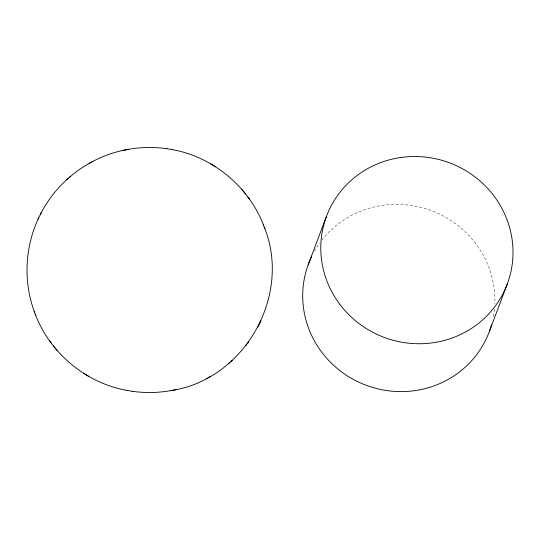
<?xml version="1.0" encoding="UTF-8"?>
<svg xmlns="http://www.w3.org/2000/svg" width="540" height="540" viewBox="0 0 540 540"><rect width="100%" height="100%" fill="white"/><g stroke="black" fill="none" stroke-linecap="round" stroke-linejoin="round"><path stroke-width="0.41" stroke-dasharray="2.7 2.03" d="M314.388 251.343A96.532 93.197 20.7 0 1 319.788 242.933M321.786 240.266A96.532 93.197 20.7 0 1 431.069 210.553A96.532 93.197 20.7 0 1 494.843 304.209M494.485 309.197A96.532 93.197 20.7 0 1 493.115 318.256"/><path stroke-width="0.81" d="M308.124 264.924L326.214 217.066M489.503 331.054L507.587 283.196M38.678 217.924C24.712 247.212 23.22 282.157 34.655 312.525M170.674 390.636C244.067 380.038 291.985 296.143 264.404 227.475M40.547 214.117C57.51 180.34 91.111 155.574 128.392 149.364M257.83 327.287L261.07 320.672M37.989 219.328L41.236 212.713M245.95 345.566L246.854 344.372M247.698 343.258L248.609 342.05M66.913 179.543L67.966 178.619M69.093 177.62L70.139 176.708M231.093 361.382L232.146 360.457M228.926 363.292L229.966 362.381M89.141 163.411L90.214 162.837M91.699 162.02L92.752 161.453M208.845 377.163L209.918 376.589M206.307 378.547L207.36 377.98M122.661 150.484C137.153 147.218 152.226 146.61 166.941 148.723M176.404 389.515C161.906 392.783 146.833 393.39 132.125 391.277M172.51 149.654C214.373 157.262 250.796 188.467 264.823 228.602M34.236 311.398C48.263 351.533 84.692 382.738 126.549 390.346M166.766 148.696L172.645 149.675M126.414 390.326L132.3 391.304M215.595 166.813L210.506 163.721M83.464 373.187L88.56 376.279M245.579 193.954L241.893 189.5M53.48 346.046L57.166 350.501M249.575 199.294L247.853 196.938M49.491 340.706L51.212 343.062M263.378 224.768L263.79 225.875M35.269 314.125L35.681 315.232M491.549 324.722A96.532 93.197 20.7 0 1 365.756 385.128A96.532 93.197 20.7 0 1 311.688 256.5M339.694 304.135A96.532 93.197 20.7 0 0 505.082 289.359A96.532 93.197 20.7 0 0 405.918 156.904A96.532 93.197 20.7 0 0 339.694 304.135"/></g></svg>
